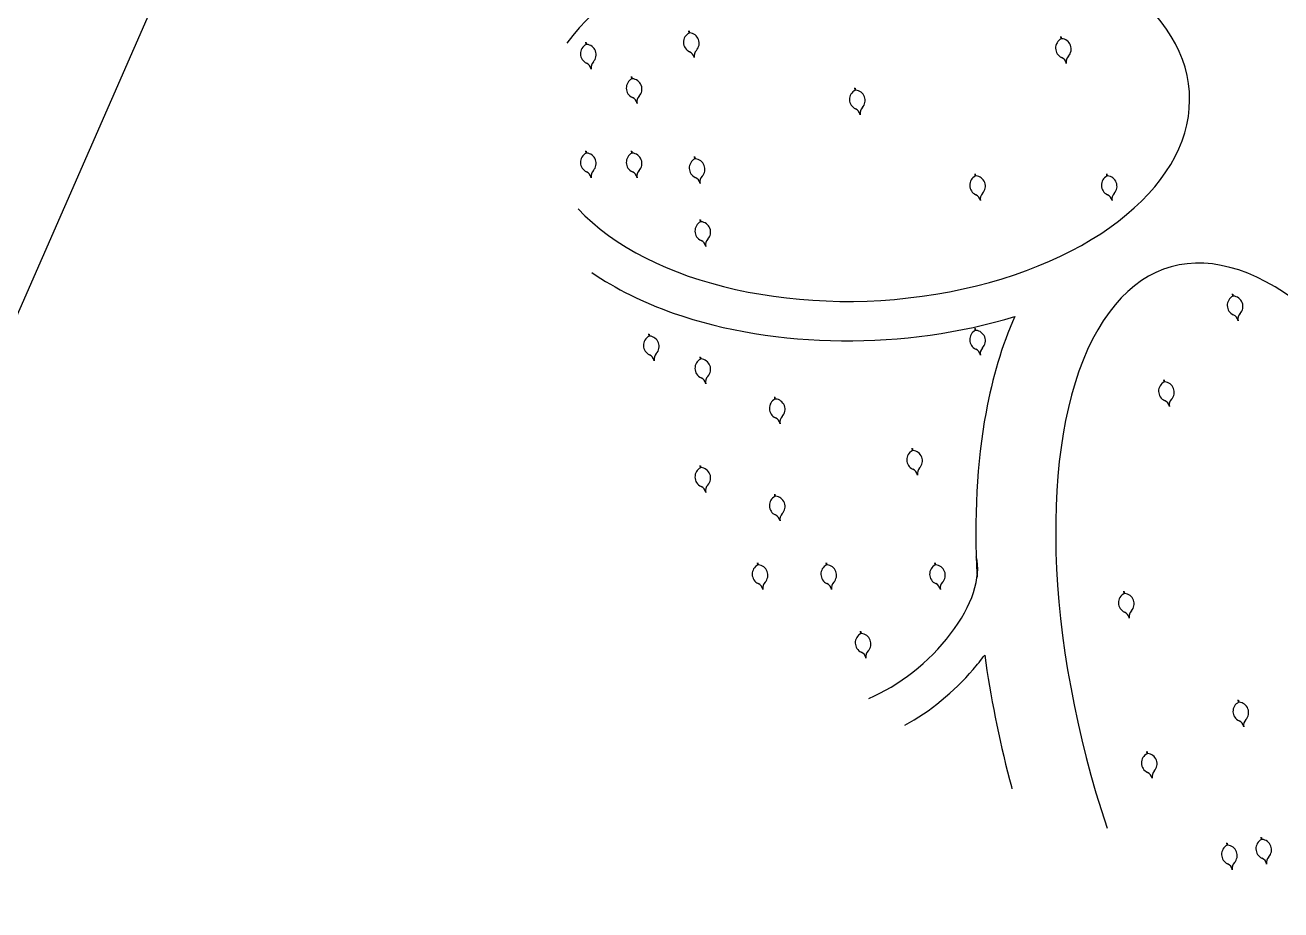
# Model space of a CAD drawing. Extents: x 3907.4 to 3911.57, y -3054.42 to -3053.7.
# Drawn here: x 3907.78444 to 3907.80314, y -3053.91096 to -3053.89778 of the extents above; entities that cross this region are included whole.
import ezdxf

# ---------------------------------------------------------------- set-up
doc = ezdxf.new("R2010")
doc.units = 0
doc.header["$LTSCALE"] = 2
doc.header["$MEASUREMENT"] = 0
doc.linetypes.add('ACAD_ISO03W100', pattern=[30, 12, -18])
doc.layers.add('AĞAÇ', color=9, linetype='CONTINUOUS')
doc.layers.add('YAKLASMA', color=6, linetype='CONTINUOUS')

msp = doc.modelspace()

# ---------------------------------------------------------------- linework, layer by layer
at = {"layer": 'AĞAÇ'}
for p, q in [((3907.792792528428, -3053.898072651735), (3907.792788208033, -3053.898038609888)), ((3907.792800791349, -3053.898071019941), (3907.792797081098, -3053.898041785618)), ((3907.794326328249, -3053.897902353441), (3907.794322007855, -3053.897868311593)), ((3907.79433459117, -3053.897900721646), (3907.794330880919, -3053.897871487323)), ((3907.799865049791, -3053.897987502588), (3907.799860729397, -3053.897953460741)), ((3907.799873312712, -3053.897985870793), (3907.799869602462, -3053.897956636471)), ((3907.793474217412, -3053.898583546432), (3907.793469897019, -3053.898549504585)), ((3907.793482480334, -3053.898581914637), (3907.793478770083, -3053.898552680315)), ((3907.796797450148, -3053.89875384454), (3907.796793129754, -3053.898719802693)), ((3907.796805713069, -3053.898752212745), (3907.796802002819, -3053.898722978422)), ((3907.792792528428, -3053.899690484786), (3907.792788208033, -3053.899656442939)), ((3907.792800791349, -3053.899688852992), (3907.792797081098, -3053.899659618669)), ((3907.793474217412, -3053.899690484786), (3907.793469897019, -3053.899656442939)), ((3907.793482480334, -3053.899688852992), (3907.793478770083, -3053.899659618669)), ((3907.79441153949, -3053.899775633934), (3907.794407219097, -3053.899741592086)), ((3907.794419802412, -3053.899774002139), (3907.794416092161, -3053.899744767816)), ((3907.798586883378, -3053.900031081189), (3907.798582562984, -3053.899997039342)), ((3907.7985951463, -3053.900029449394), (3907.798591436049, -3053.900000215071)), ((3907.80054673846, -3053.900031081189), (3907.800542418066, -3053.899997039342)), ((3907.800555001381, -3053.900029449394), (3907.80055129113, -3053.900000215071)), ((3907.794496750416, -3053.900712273994), (3907.794492430022, -3053.900678232146)), ((3907.794505013338, -3053.900710642199), (3907.794501303087, -3053.900681407876)), ((3907.802421382615, -3053.901819212535), (3907.802417062222, -3053.901785170687)), ((3907.802429645537, -3053.90181758074), (3907.802425935286, -3053.901788346417)), ((3907.798586883378, -3053.902330107045), (3907.798582562984, -3053.902296065197)), ((3907.7985951463, -3053.90232847525), (3907.798591436049, -3053.902299240927)), ((3907.793729850505, -3053.902415256192), (3907.793725530112, -3053.902381214345)), ((3907.793738113427, -3053.902413624397), (3907.793734403176, -3053.902384390075)), ((3907.794496750416, -3053.902755852595), (3907.794492430022, -3053.902721810747)), ((3907.794505013338, -3053.9027542208), (3907.794501303087, -3053.902724986477)), ((3907.801398849612, -3053.903096448997), (3907.801394529218, -3053.903062407149)), ((3907.801407112534, -3053.903094817202), (3907.801403402283, -3053.903065582879)), ((3907.795604494661, -3053.903351896438), (3907.795600174267, -3053.903317854591)), ((3907.795612757583, -3053.903350264644), (3907.795609047332, -3053.903321030321)), ((3907.7976495613, -3053.90411823839), (3907.797645240907, -3053.904084196543)), ((3907.797657824222, -3053.904116606596), (3907.797654113971, -3053.904087372273)), ((3907.794496750416, -3053.904373685646), (3907.794492430022, -3053.904339643798)), ((3907.794505013338, -3053.904372053851), (3907.794501303087, -3053.904342819528)), ((3907.795604494661, -3053.904799431195), (3907.795600174267, -3053.904765389348)), ((3907.795612757583, -3053.904797799401), (3907.795609047332, -3053.904768565078)), ((3907.795348861568, -3053.905821220589), (3907.795344541174, -3053.905787178742)), ((3907.79535712449, -3053.905819588794), (3907.795353414239, -3053.905790354472)), ((3907.796371394572, -3053.905821220589), (3907.796367074178, -3053.905787178742)), ((3907.796379657493, -3053.905819588794), (3907.796375947243, -3053.905790354472)), ((3907.797990405635, -3053.905821220589), (3907.797986085241, -3053.905787178742)), ((3907.797998668556, -3053.905819588794), (3907.797994958305, -3053.905790354472)), ((3907.800802371868, -3053.906246966138), (3907.800798051475, -3053.906212924291)), ((3907.80081063479, -3053.906245334344), (3907.800806924539, -3053.906216100021)), ((3907.79688266139, -3053.906843009796), (3907.796878340996, -3053.906808967949)), ((3907.796890924311, -3053.906841378001), (3907.79688721406, -3053.906812143679)), ((3907.802506593857, -3053.90786479919), (3907.802502273463, -3053.907830757343)), ((3907.802514856779, -3053.907863167395), (3907.802511146528, -3053.907833933073)), ((3907.801143216203, -3053.908631141142), (3907.801138895809, -3053.908597099295)), ((3907.801151479125, -3053.908629509347), (3907.801147768874, -3053.908600275025)), ((3907.80233617169, -3053.909993526751), (3907.802331851296, -3053.909959484904)), ((3907.802344434611, -3053.909991894956), (3907.80234072436, -3053.909962660634)), ((3907.802847438192, -3053.909908377791), (3907.802843117798, -3053.909874335944)), ((3907.802855701113, -3053.909906745996), (3907.802851990863, -3053.909877511673))]:
    msp.add_line(p, q, dxfattribs=at)
for centre, radius, start, end in [((3907.794396420833, -3053.898039525933), 0.000154043055683673, 117.0661848723325, 245.5617558112027), ((3907.794321905664, -3053.898054241485), 0.000154043055683673, 316.7807498823022, 85.276320846058), ((3907.799935142375, -3053.89812467508), 0.000154043055683673, 117.0661848723325, 245.5617558112027), ((3907.799860627206, -3053.898139390632), 0.000154043055683673, 316.7807498823022, 85.276320846058), ((3907.792862621012, -3053.898209824227), 0.000154043055683673, 117.0661848723325, 245.5617558112027), ((3907.792788105843, -3053.89822453978), 0.000154043055683673, 316.7807498823022, 85.276320846058), ((3907.794281474649, -3053.898292474459), 0.0001237978734287271, 11.1712527772592, 65.56175581120272), ((3907.794524379072, -3053.898244504726), 0.0001237978734287271, 136.7807498823022, 191.1712527772592), ((3907.792747674828, -3053.898462772753), 0.0001237978734287271, 11.1712527772592, 65.56175581120272), ((3907.792990579251, -3053.898414803021), 0.0001237978734287271, 136.7807498823022, 191.1712527772592), ((3907.799820196191, -3053.898377623606), 0.0001237978734287271, 11.1712527772592, 65.56175581120272), ((3907.800063100614, -3053.898329653874), 0.0001237978734287271, 136.7807498823022, 191.1712527772592), ((3907.793544309997, -3053.898720718924), 0.000154043055683673, 117.0661848723325, 245.5617558112027), ((3907.793469794828, -3053.898735434476), 0.000154043055683673, 316.7807498823022, 85.276320846058), ((3907.796867542732, -3053.898891017032), 0.000154043055683673, 117.0661848723325, 245.5617558112027), ((3907.796793027564, -3053.898905732584), 0.000154043055683673, 316.7807498823022, 85.276320846058), ((3907.793429363813, -3053.89897366745), 0.0001237978734287271, 11.1712527772592, 65.56175581120272), ((3907.793672268236, -3053.898925697718), 0.0001237978734287271, 136.7807498823022, 191.1712527772592), ((3907.796752596548, -3053.899143965558), 0.0001237978734287271, 11.1712527772592, 65.56175581120272), ((3907.796995500971, -3053.899095995826), 0.0001237978734287271, 136.7807498823022, 191.1712527772592), ((3907.792862621012, -3053.899827657278), 0.000154043055683673, 117.0661848723325, 245.5617558112027), ((3907.792788105843, -3053.899842372831), 0.000154043055683673, 316.7807498823022, 85.276320846058), ((3907.793544309997, -3053.899827657278), 0.000154043055683673, 117.0661848723325, 245.5617558112027), ((3907.793469794828, -3053.899842372831), 0.000154043055683673, 316.7807498823022, 85.276320846058), ((3907.794481632075, -3053.899912806426), 0.000154043055683673, 117.0661848723325, 245.5617558112027), ((3907.794407116906, -3053.899927521978), 0.000154043055683673, 316.7807498823022, 85.276320846058), ((3907.792747674828, -3053.900080605804), 0.0001237978734287271, 11.1712527772592, 65.56175581120272), ((3907.792990579251, -3053.900032636072), 0.0001237978734287271, 136.7807498823022, 191.1712527772592), ((3907.793429363813, -3053.900080605804), 0.0001237978734287271, 11.1712527772592, 65.56175581120272), ((3907.793672268236, -3053.900032636072), 0.0001237978734287271, 136.7807498823022, 191.1712527772592), ((3907.794366685891, -3053.900165754952), 0.0001237978734287271, 11.1712527772592, 65.56175581120272), ((3907.794609590313, -3053.900117785219), 0.0001237978734287271, 136.7807498823022, 191.1712527772592), ((3907.798656975963, -3053.900168253681), 0.000154043055683673, 117.0661848723325, 245.5617558112027), ((3907.798582460794, -3053.900182969233), 0.000154043055683673, 316.7807498823022, 85.276320846058), ((3907.800616831044, -3053.900168253681), 0.000154043055683673, 117.0661848723325, 245.5617558112027), ((3907.800542315875, -3053.900182969233), 0.000154043055683673, 316.7807498823022, 85.276320846058), ((3907.798542029779, -3053.900421202207), 0.0001237978734287271, 11.1712527772592, 65.56175581120272), ((3907.798784934202, -3053.900373232475), 0.0001237978734287271, 136.7807498823022, 191.1712527772592), ((3907.80050188486, -3053.900421202207), 0.0001237978734287271, 11.1712527772592, 65.56175581120272), ((3907.800744789283, -3053.900373232475), 0.0001237978734287271, 136.7807498823022, 191.1712527772592), ((3907.794566843, -3053.900849446486), 0.000154043055683673, 117.0661848723325, 245.5617558112027), ((3907.794492327831, -3053.900864162038), 0.000154043055683673, 316.7807498823022, 85.276320846058), ((3907.794451896817, -3053.901102395012), 0.0001237978734287271, 11.1712527772592, 65.56175581120272), ((3907.79469480124, -3053.901054425279), 0.0001237978734287271, 136.7807498823022, 191.1712527772592), ((3907.8024914752, -3053.901956385027), 0.000154043055683673, 117.0661848723325, 245.5617558112027), ((3907.802416960031, -3053.901971100579), 0.000154043055683673, 316.7807498823022, 85.276320846058), ((3907.802376529016, -3053.902209333552), 0.0001237978734287271, 11.1712527772592, 65.56175581120272), ((3907.802619433439, -3053.90216136382), 0.0001237978734287271, 136.7807498823022, 191.1712527772592), ((3907.798656975963, -3053.902467279537), 0.000154043055683673, 117.0661848723325, 245.5617558112027), ((3907.798582460794, -3053.902481995089), 0.000154043055683673, 316.7807498823022, 85.276320846058), ((3907.79379994309, -3053.902552428684), 0.000154043055683673, 117.0661848723325, 245.5617558112027), ((3907.793725427921, -3053.902567144236), 0.000154043055683673, 316.7807498823022, 85.276320846058), ((3907.793684996906, -3053.90280537721), 0.0001237978734287271, 11.1712527772592, 65.56175581120272), ((3907.793927901329, -3053.902757407478), 0.0001237978734287271, 136.7807498823022, 191.1712527772592), ((3907.798542029779, -3053.902720228063), 0.0001237978734287271, 11.1712527772592, 65.56175581120272), ((3907.798784934202, -3053.90267225833), 0.0001237978734287271, 136.7807498823022, 191.1712527772592), ((3907.794566843, -3053.902893025087), 0.000154043055683673, 117.0661848723325, 245.5617558112027), ((3907.794492327831, -3053.902907740639), 0.000154043055683673, 316.7807498823022, 85.276320846058), ((3907.794451896817, -3053.903145973612), 0.0001237978734287271, 11.1712527772592, 65.56175581120272), ((3907.79469480124, -3053.90309800388), 0.0001237978734287271, 136.7807498823022, 191.1712527772592), ((3907.801468942196, -3053.903233621489), 0.000154043055683673, 117.0661848723325, 245.5617558112027), ((3907.801394427027, -3053.903248337041), 0.000154043055683673, 316.7807498823022, 85.276320846058), ((3907.795674587246, -3053.903489068931), 0.000154043055683673, 117.0661848723325, 245.5617558112027), ((3907.795600072077, -3053.903503784483), 0.000154043055683673, 316.7807498823022, 85.276320846058), ((3907.801353996012, -3053.903486570015), 0.0001237978734287271, 11.1712527772592, 65.56175581120272), ((3907.801596900435, -3053.903438600282), 0.0001237978734287271, 136.7807498823022, 191.1712527772592), ((3907.795559641062, -3053.903742017456), 0.0001237978734287271, 11.1712527772592, 65.56175581120272), ((3907.795802545485, -3053.903694047724), 0.0001237978734287271, 136.7807498823022, 191.1712527772592), ((3907.797719653885, -3053.904255410883), 0.000154043055683673, 117.0661848723325, 245.5617558112027), ((3907.797645138716, -3053.904270126435), 0.000154043055683673, 316.7807498823022, 85.276320846058), ((3907.794566843, -3053.904510858138), 0.000154043055683673, 117.0661848723325, 245.5617558112027), ((3907.794492327831, -3053.90452557369), 0.000154043055683673, 316.7807498823022, 85.276320846058), ((3907.7976047077, -3053.904508359408), 0.0001237978734287271, 11.1712527772592, 65.56175581120272), ((3907.797847612123, -3053.904460389676), 0.0001237978734287271, 136.7807498823022, 191.1712527772592), ((3907.794451896817, -3053.904763806664), 0.0001237978734287271, 11.1712527772592, 65.56175581120272), ((3907.79469480124, -3053.904715836931), 0.0001237978734287271, 136.7807498823022, 191.1712527772592), ((3907.795674587246, -3053.904936603687), 0.000154043055683673, 117.0661848723325, 245.5617558112027), ((3907.795600072077, -3053.904951319239), 0.000154043055683673, 316.7807498823022, 85.276320846058), ((3907.795559641062, -3053.905189552213), 0.0001237978734287271, 11.1712527772592, 65.56175581120272), ((3907.795802545485, -3053.905141582481), 0.0001237978734287271, 136.7807498823022, 191.1712527772592), ((3907.795418954153, -3053.905958393081), 0.000154043055683673, 117.0661848723325, 245.5617558112027), ((3907.795344438984, -3053.905973108633), 0.000154043055683673, 316.7807498823022, 85.276320846058), ((3907.796441487156, -3053.905958393081), 0.000154043055683673, 117.0661848723325, 245.5617558112027), ((3907.796366971987, -3053.905973108633), 0.000154043055683673, 316.7807498823022, 85.276320846058), ((3907.798060498219, -3053.905958393081), 0.000154043055683673, 117.0661848723325, 245.5617558112027), ((3907.79798598305, -3053.905973108633), 0.000154043055683673, 316.7807498823022, 85.276320846058), ((3907.795546912392, -3053.906163371875), 0.0001237978734287271, 136.7807498823022, 191.1712527772592), ((3907.796569445395, -3053.906163371875), 0.0001237978734287271, 136.7807498823022, 191.1712527772592), ((3907.798188456458, -3053.906163371875), 0.0001237978734287271, 136.7807498823022, 191.1712527772592), ((3907.795304007969, -3053.906211341607), 0.0001237978734287271, 11.1712527772592, 65.56175581120272), ((3907.796326540972, -3053.906211341607), 0.0001237978734287271, 11.1712527772592, 65.56175581120272), ((3907.797945552035, -3053.906211341607), 0.0001237978734287271, 11.1712527772592, 65.56175581120272), ((3907.800872464453, -3053.906384138631), 0.000154043055683673, 117.0661848723325, 245.5617558112027), ((3907.800797949284, -3053.906398854183), 0.000154043055683673, 316.7807498823022, 85.276320846058), ((3907.800757518269, -3053.906637087156), 0.0001237978734287271, 11.1712527772592, 65.56175581120272), ((3907.801000422692, -3053.906589117425), 0.0001237978734287271, 136.7807498823022, 191.1712527772592), ((3907.796952753974, -3053.906980182288), 0.000154043055683673, 117.0661848723325, 245.5617558112027), ((3907.796878238805, -3053.90699489784), 0.000154043055683673, 316.7807498823022, 85.276320846058), ((3907.79683780779, -3053.907233130814), 0.0001237978734287271, 11.1712527772592, 65.56175581120272), ((3907.797080712213, -3053.907185161082), 0.0001237978734287271, 136.7807498823022, 191.1712527772592), ((3907.802576686442, -3053.908001971682), 0.000154043055683673, 117.0661848723325, 245.5617558112027), ((3907.802502171272, -3053.908016687234), 0.000154043055683673, 316.7807498823022, 85.276320846058), ((3907.80270464468, -3053.908206950476), 0.0001237978734287271, 136.7807498823022, 191.1712527772592), ((3907.802461740258, -3053.908254920208), 0.0001237978734287271, 11.1712527772592, 65.56175581120272), ((3907.801213308787, -3053.908768313634), 0.000154043055683673, 117.0661848723325, 245.5617558112027), ((3907.801138793619, -3053.908783029186), 0.000154043055683673, 316.7807498823022, 85.276320846058), ((3907.801098362604, -3053.90902126216), 0.0001237978734287271, 11.1712527772592, 65.56175581120272), ((3907.801341267026, -3053.908973292428), 0.0001237978734287271, 136.7807498823022, 191.1712527772592), ((3907.802406264274, -3053.910130699243), 0.000154043055683673, 117.0661848723325, 245.5617558112027), ((3907.802331749105, -3053.910145414795), 0.000154043055683673, 316.7807498823022, 85.276320846058), ((3907.802917530776, -3053.910045550283), 0.000154043055683673, 117.0661848723325, 245.5617558112027), ((3907.802843015607, -3053.910060265835), 0.000154043055683673, 316.7807498823022, 85.276320846058), ((3907.802802584592, -3053.910298498809), 0.0001237978734287271, 11.1712527772592, 65.56175581120272), ((3907.803045489015, -3053.910250529077), 0.0001237978734287271, 136.7807498823022, 191.1712527772592), ((3907.80229131809, -3053.910383647769), 0.0001237978734287271, 11.1712527772592, 65.56175581120272), ((3907.802534222513, -3053.910335678037), 0.0001237978734287271, 136.7807498823022, 191.1712527772592)]:
    msp.add_arc(centre, radius, start, end, dxfattribs=at)
for centre, major_axis, ratio, start_param, end_param in [((3907.796942732232, -3053.899044593382), (-0.004832897145091638, -0.0002386105774511734), 0.5880621403261974, 0.4591940244092781, 5.844497705079855), ((3907.803479174344, -3053.908249085279), (0.001991478887839109, -0.006862476638524267), 0.4538117143470717, 1.175867419146912, 4.798803045057196), ((3907.797229341419, -3053.906624024803), (-0.00126202234529061, -0.001132054660503307), 0.5203548479803549, 0.9684066431663507, 2.881806056987123)]:
    msp.add_ellipse(centre, major_axis=major_axis, ratio=ratio, start_param=start_param, end_param=end_param, dxfattribs=at)
for points, knots in [([(3907.792876646985, -3053.901466828266), (3907.793233278171, -3053.901710246648), (3907.793643464956, -3053.901911973267), (3907.795608124825, -3053.902608588217), (3907.797560817448, -3053.902616993494), (3907.799177147002, -3053.902121393686)], [0.6602929991896649, 0.6602929991896649, 0.6602929991896649, 0.6602929991896649, 0.9606424472802672, 0.9606424472802672, 1.981673030940839, 1.981673030940839, 1.981673030940839, 1.981673030940839]), ([(3907.799177147002, -3053.902121393686), (3907.798979292968, -3053.90255720593), (3907.798840432374, -3053.903035303949), (3907.798606310241, -3053.90429932057), (3907.798565619202, -3053.905131173767), (3907.79861339713, -3053.906000318725)], [3.62962294954671, 3.62962294954671, 3.62962294954671, 3.62962294954671, 3.876196662386867, 3.876196662386867, 4.240014202152313, 4.240014202152313, 4.240014202152313, 4.240014202152313]), ([(3907.797536803539, -3053.908208162097), (3907.797914941844, -3053.908001351859), (3907.798267479021, -3053.907709905905), (3907.798614396213, -3053.907307478999), (3907.79867208561, -3053.907236319526), (3907.79872668138, -3053.907163712517)], [7.431635050835639, 7.431635050835639, 7.431635050835639, 7.431635050835639, 8.096778702270841, 8.096778702270841, 8.23589292409414, 8.23589292409414, 8.23589292409414, 8.23589292409414]), ([(3907.79872668138, -3053.907163712518), (3907.798811377002, -3053.907776824262), (3907.798935539839, -3053.908398973581), (3907.799107765846, -3053.909062939441), (3907.799119911856, -3053.909108961786), (3907.799132255472, -3053.909154943851)], [4.399818448080933, 4.399818448080933, 4.399818448080933, 4.399818448080933, 4.649337054092281, 4.649337054092281, 4.667934980148347, 4.667934980148347, 4.667934980148347, 4.667934980148347])]:
    msp.add_open_spline(points, degree=3, knots=knots, dxfattribs=at)
at = {"layer": 'YAKLASMA', "linetype": 'ACAD_ISO03W100', "ltscale": 0.4}
msp.add_line((3907.787138374855, -3053.895670538644), (3907.72697116379, -3054.032934220843), dxfattribs=at)

doc.saveas('drawing.dxf')
